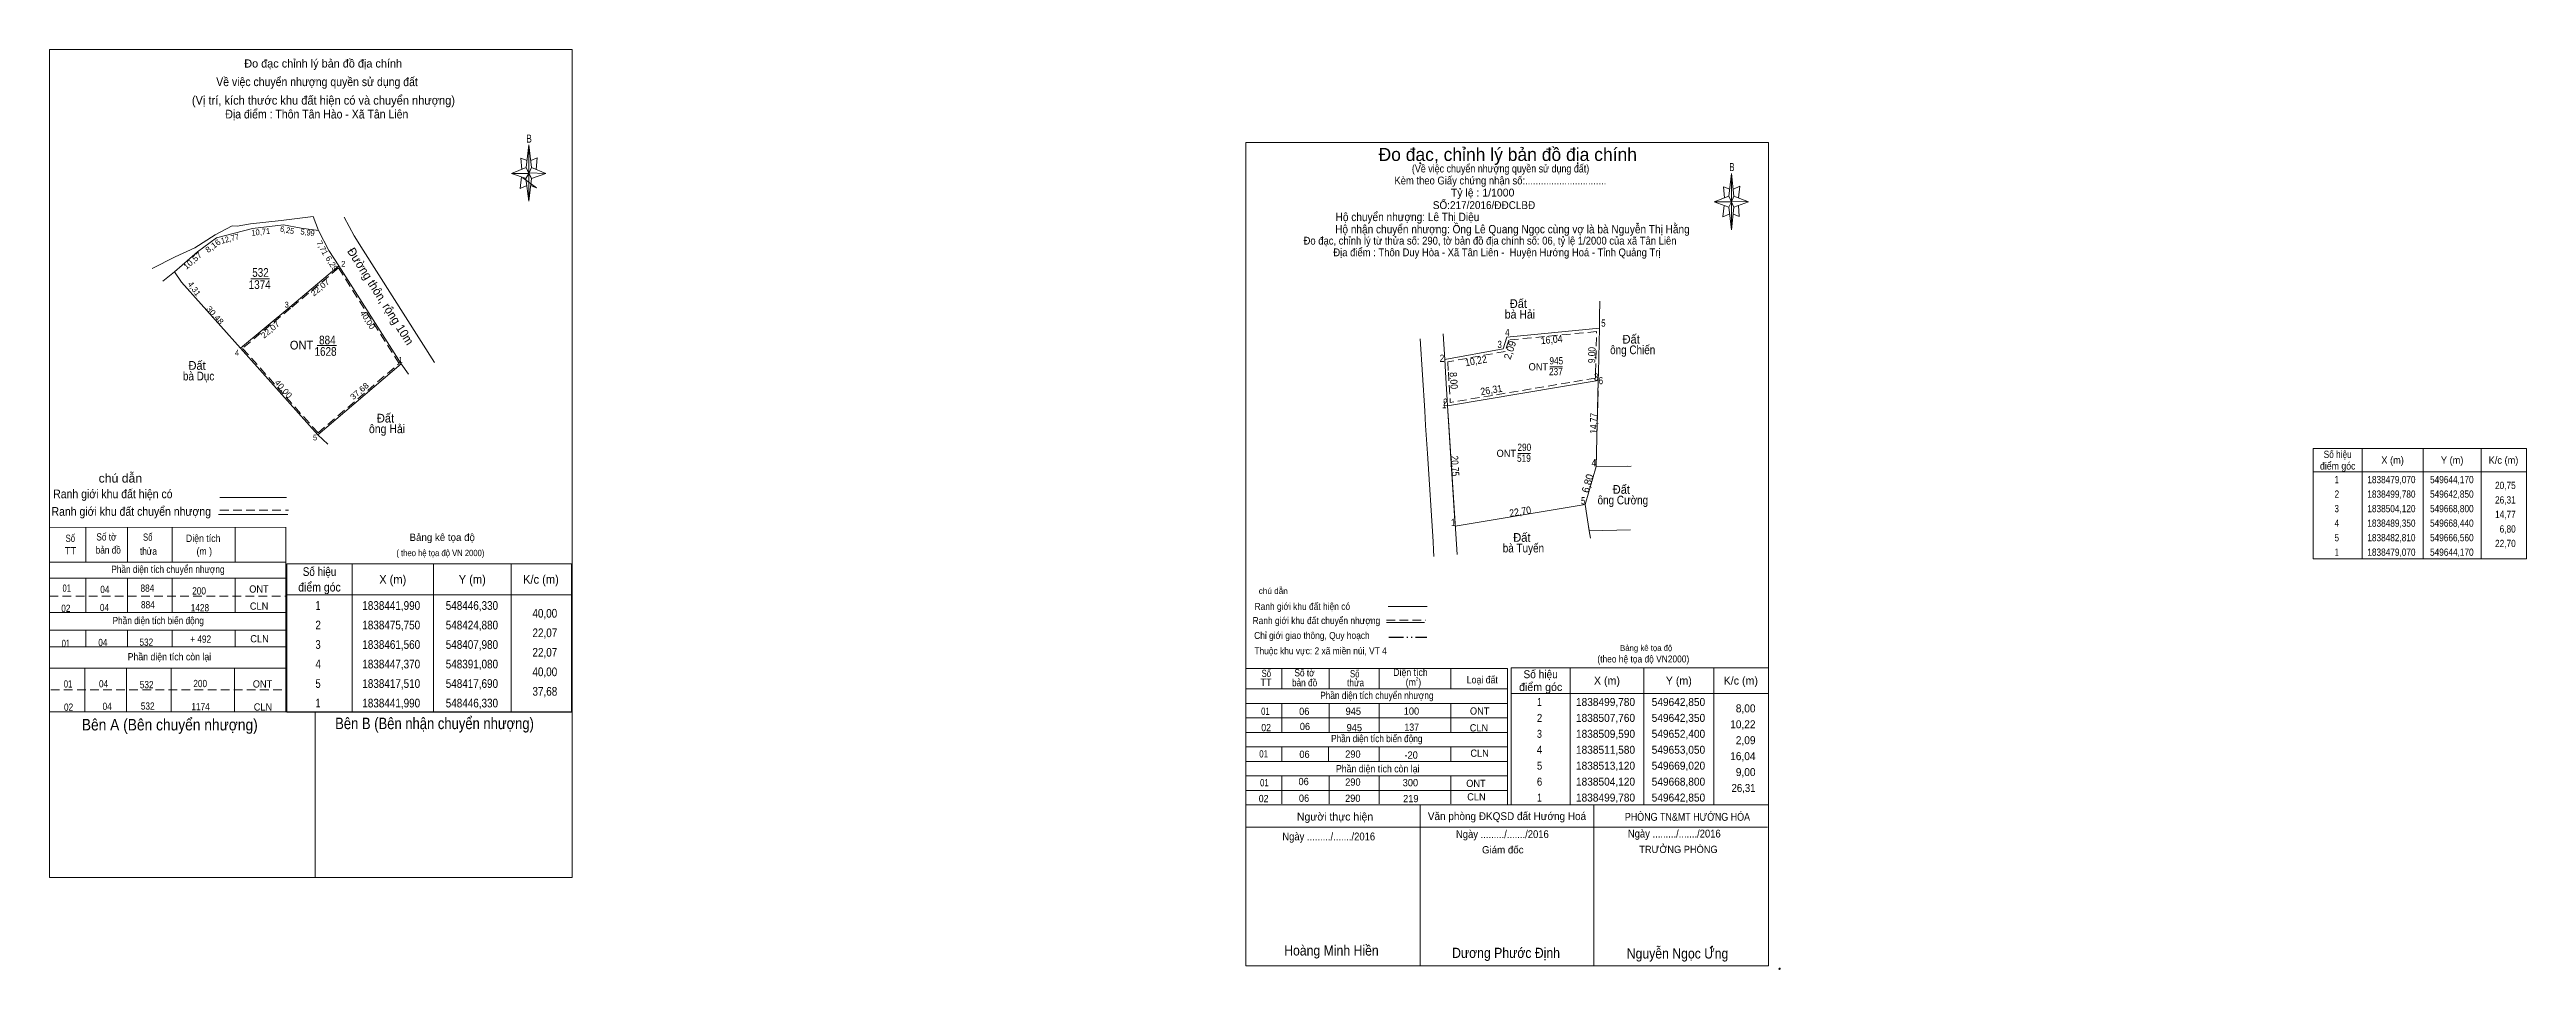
# Model space of a CAD drawing. Header units: metres. Extents: x 549402 to 549829, y 1838403 to 1838561.
import ezdxf
from ezdxf.enums import TextEntityAlignment as Align

# ---------------------------------------------------------------- set-up
doc = ezdxf.new("R2010")
doc.units = ezdxf.units.M
doc.header["$LTSCALE"] = 0.5
doc.header["$PDMODE"] = 32
doc.header["$PDSIZE"] = 0.25
doc.linetypes.add('DASH_DOUBLE_DOT', pattern=[9.2, 5, -1.2, 0.3, -1.2, 0.3, -1.2])
doc.linetypes.add('MEDIUM_DASHED', pattern=[4.5, 3, -1.5])
for name, color, linetype, lineweight in [('1', 7, 'Continuous', 13), ('10', 7, 'Continuous', 13), ('12', 7, 'Continuous', 13), ('15', 7, 'Continuous', 13), ('17', 7, 'Continuous', 13), ('18', 7, 'Continuous', 13), ('21', 7, 'Continuous', 13), ('23', 7, 'Continuous', 13), ('31', 7, 'Continuous', 13), ('32', 7, 'Continuous', 13), ('63', 7, 'Continuous', 13)]:
    doc.layers.add(name, color=color, linetype=linetype, lineweight=lineweight)
doc.layers.add('20', color=7, linetype='Continuous')

msp = doc.modelspace()

# ---------------------------------------------------------------- hatches: boundary and pattern name
at = {"layer": '21'}
msp.add_hatch(color=256, dxfattribs=at).paths.add_polyline_path([(549688.42, 1838406.59), (549688.46, 1838406.63), (549688.48, 1838406.67), (549688.44, 1838406.71), (549688.4, 1838406.73), (549688.36, 1838406.71), (549688.32, 1838406.69), (549688.06, 1838406.39), (549688.12, 1838406.39)])

# ---------------------------------------------------------------- linework, layer by layer
at = {"layer": '1'}
for points in [[(549451.92, 1838523.88), (549450.24, 1838526.54), (549448.44, 1838529.94), (549445.47, 1838530.38), (549442.4, 1838530.96), (549437.08, 1838530.34), (549430.9, 1838528.72), (549427.63, 1838526.3), (549423.64, 1838522.83), (549424.88, 1838521.07), (549435.02, 1838509.7), (549443.48, 1838516.79)], [(549462.65, 1838507), (549451.92, 1838523.88), (549443.48, 1838516.79), (549435.02, 1838509.7), (549448.33, 1838494.76)], [(549644.17, 1838479.07), (549642.85, 1838499.78), (549668.8, 1838504.12), (549668.44, 1838489.35), (549666.56, 1838482.81)]]:
    msp.add_lwpolyline(points, close=True, dxfattribs=at)
at = {"layer": '1', "linetype": 'MEDIUM_DASHED'}
msp.add_lwpolyline([(549462.32, 1838507.06), (549451.86, 1838523.51), (549443.64, 1838516.6), (549435.38, 1838509.67), (549448.36, 1838495.12)], close=True, dxfattribs=at)
at = {"layer": '1'}
for points in [[(549642.49, 1838505.55), (549642.35, 1838507.76), (549652.4, 1838509.59), (549653.05, 1838511.58), (549669.02, 1838513.12), (549668.83, 1838505.55)], [(549642.49, 1838505.55), (549642.35, 1838507.76), (549652.4, 1838509.59), (549653.05, 1838511.58), (549669.02, 1838513.12), (549668.83, 1838505.55)], [(549668.83, 1838505.55), (549668.8, 1838504.12), (549642.85, 1838499.78), (549642.49, 1838505.55)], [(549668.83, 1838505.55), (549668.8, 1838504.12), (549642.85, 1838499.78), (549642.49, 1838505.55)]]:
    msp.add_lwpolyline(points, dxfattribs=at)
at = {"layer": '10'}
for p, q in [((549669.03, 1838515.09), (549669.04, 1838517.78)), ((549668.83, 1838505.55), (549669.02, 1838513.12)), ((549669.02, 1838513.12), (549669.03, 1838515.09)), ((549462.65, 1838507), (549448.33, 1838494.76)), ((549668.61, 1838496.41), (549668.8, 1838504.12)), ((549668.8, 1838504.12), (549668.83, 1838505.55)), ((549668.61, 1838496.41), (549668.76, 1838502.34)), ((549448.33, 1838494.76), (549450.06, 1838493.18)), ((549668.44, 1838489.35), (549668.49, 1838491.57)), ((549666.56, 1838482.81), (549668.44, 1838489.35)), ((549666.56, 1838482.81), (549668.44, 1838489.35)), ((549673.77, 1838489.39), (549668.44, 1838489.35)), ((549674.44, 1838489.39), (549668.44, 1838489.35)), ((549674.44, 1838489.39), (549668.44, 1838489.35)), ((549667.24, 1838478.26), (549674.33, 1838478.42))]:
    msp.add_line(p, q, dxfattribs=at)
at = {"layer": '10', "linetype": 'MEDIUM_DASHED'}
for p, q in [((549668.34, 1838505.55), (549668.51, 1838512.57)), ((549668.31, 1838504.54), (549668.34, 1838505.55))]:
    msp.add_line(p, q, dxfattribs=at)
at = {"layer": '10'}
for points in [[(549423.64, 1838522.83), (549424.88, 1838521.07), (549435.02, 1838509.7), (549448.33, 1838494.76)], [(549669.02, 1838513.12), (549669.03, 1838515.09), (549669.04, 1838517.78)], [(549669.02, 1838513.12), (549669.03, 1838515.09), (549669.04, 1838517.78)], [(549669.02, 1838513.12), (549653.05, 1838511.58), (549652.4, 1838509.59), (549642.35, 1838507.76)], [(549644.17, 1838479.07), (549666.56, 1838482.81), (549668.44, 1838489.35)], [(549666.56, 1838482.81), (549667.24, 1838478.26), (549667.16, 1838478.82)], [(549666.56, 1838482.81), (549667.24, 1838478.26), (549667.43, 1838476.97)], [(549666.56, 1838482.81), (549667.24, 1838478.26), (549667.43, 1838476.97)]]:
    msp.add_lwpolyline(points, dxfattribs=at)
at = {"layer": '10', "linetype": 'MEDIUM_DASHED'}
msp.add_lwpolyline([(549668.51, 1838512.57), (549653.42, 1838511.11), (549652.78, 1838509.15), (549642.88, 1838507.35)], dxfattribs=at)
at = {"layer": '12'}
msp.add_line((549402.13, 1838418.58), (549492.13, 1838418.58), dxfattribs=at)
at = {"layer": '15'}
msp.add_line((549668.8, 1838504.12), (549642.85, 1838499.78), dxfattribs=at)
at = {"layer": '15', "linetype": 'MEDIUM_DASHED'}
msp.add_line((549668.31, 1838504.54), (549643.32, 1838500.36), dxfattribs=at)
at = {"layer": '17'}
for p, q in [((549402.13, 1838418.58), (549402.13, 1838561.13)), ((549484.19, 1838540.8), (549484.65, 1838544.7)), ((549484.19, 1838538.9), (549481.69, 1838539.8)), ((549483.62, 1838539.02), (549485.99, 1838537.3)), ((549485.09, 1838538.9), (549484.65, 1838535)), ((549485.09, 1838540.8), (549487.59, 1838539.8)), ((549485.99, 1838537.3), (549484.95, 1838537.7)), ((549436.77, 1838521.62), (549440.02, 1838521.62)), ((549431.45, 1838484), (549442.95, 1838484)), ((549442.88, 1838478.84), (549402.2, 1838478.86)), ((549408.36, 1838478.84), (549408.36, 1838472.88)), ((549415.56, 1838478.84), (549415.56, 1838472.88)), ((549423.24, 1838478.84), (549423.24, 1838472.88)), ((549431.24, 1838481.09), (549443.14, 1838481.09)), ((549434.12, 1838478.84), (549434.12, 1838472.88)), ((549442.81, 1838478.84), (549442.81, 1838447.07)), ((549402.13, 1838470.1), (549442.81, 1838470.1)), ((549402.2, 1838472.88), (549442.81, 1838472.88)), ((549408.36, 1838470.1), (549408.36, 1838464.2)), ((549415.56, 1838470.1), (549415.56, 1838464.2)), ((549423.24, 1838470.1), (549423.24, 1838464.2)), ((549434.12, 1838470.1), (549434.12, 1838464.2)), ((549402.2, 1838464.2), (549442.75, 1838464.2)), ((549402.13, 1838461.16), (549442.81, 1838461.16)), ((549402.13, 1838458.27), (549442.68, 1838458.27)), ((549408.36, 1838461.16), (549408.36, 1838458.27)), ((549415.56, 1838461.16), (549415.56, 1838458.27)), ((549423.24, 1838461.16), (549423.24, 1838458.27)), ((549434.12, 1838461.16), (549434.12, 1838458.27)), ((549402.13, 1838454.62), (549442.81, 1838454.62)), ((549408.18, 1838454.62), (549408.18, 1838447.07)), ((549415.4, 1838454.62), (549415.4, 1838447.07)), ((549423.06, 1838454.62), (549423.06, 1838447.07)), ((549433.96, 1838454.62), (549433.96, 1838447.07)), ((549402.13, 1838447.07), (549492.13, 1838447.07)), ((549447.88, 1838446.9), (549447.88, 1838418.6))]:
    msp.add_line(p, q, dxfattribs=at)
at = {"layer": '17', "linetype": 'MEDIUM_DASHED'}
for p, q in [((549431.48, 1838481.82), (549443.28, 1838481.82)), ((549402.13, 1838466.98), (549442.81, 1838466.98)), ((549402.36, 1838450.88), (549442.81, 1838450.88))]:
    msp.add_line(p, q, dxfattribs=at)
at = {"layer": '17'}
for points in [[(549402.13, 1838561.13), (549492.13, 1838561.13), (549492.13, 1838418.58)], [(549484.99, 1838542), (549486.09, 1838542.5), (549485.89, 1838540.5)], [(549484.65, 1838539.8), (549484.19, 1838540.8), (549481.69, 1838539.8)], [(549483.39, 1838539.2), (549483.19, 1838537.2), (549484.29, 1838537.7)], [(549484.35, 1838542), (549483.29, 1838542.4), (549483.45, 1838540.5)], [(549484.65, 1838539.8), (549485.09, 1838538.9), (549487.59, 1838539.8)]]:
    msp.add_lwpolyline(points, dxfattribs=at)
for points in [[(549484.65, 1838544.7), (549485.09, 1838540.8), (549484.65, 1838539.8)], [(549484.65, 1838539.8), (549481.69, 1838539.8), (549484.19, 1838540.8), (549485.09, 1838538.9), (549487.59, 1838539.8), (549484.65, 1838539.9)], [(549484.65, 1838539.8), (549484.65, 1838535), (549484.15, 1838538.9)]]:
    msp.add_lwpolyline(points, close=True, dxfattribs=at)
at = {"layer": '18'}
for p, q in [((549642.07, 1838512.15), (549642.35, 1838507.76)), ((549639.07, 1838496.41), (549639.38, 1838491.57)), ((549642.85, 1838499.78), (549643.06, 1838496.41)), ((549643.06, 1838496.41), (549644.48, 1838474.18)), ((549639.38, 1838491.57), (549640.34, 1838476.39)), ((549640.34, 1838476.39), (549640.43, 1838474.9)), ((549640.46, 1838473.84), (549640.43, 1838474.9))]:
    msp.add_line(p, q, dxfattribs=at)
for points in [[(549638.12, 1838511.33), (549638.91, 1838498.92), (549639.07, 1838496.41)], [(549642.35, 1838507.76), (549642.49, 1838505.55), (549642.85, 1838499.78)]]:
    msp.add_lwpolyline(points, dxfattribs=at)
at = {"layer": '18', "linetype": 'MEDIUM_DASHED'}
msp.add_lwpolyline([(549642.88, 1838507.35), (549642.99, 1838505.55), (549643.32, 1838500.36)], dxfattribs=at)
at = {"layer": '21'}
for p, q in [((549691.25, 1838535.9), (549691.75, 1838539.8)), ((549691.25, 1838534), (549688.75, 1838534.9)), ((549692.15, 1838534), (549691.75, 1838530.1)), ((549692.15, 1838535.9), (549694.65, 1838534.9)), ((549692.95, 1838534.3), (549693.05, 1838532.4)), ((549693.05, 1838532.4), (549692.05, 1838532.8)), ((549632.32, 1838462.48), (549638.9, 1838462.48)), ((549632.62, 1838465.2), (549639.34, 1838465.2)), ((549608.11, 1838454.54), (549653.19, 1838454.54)), ((549614.29, 1838454.54), (549614.29, 1838451.12)), ((549622.43, 1838454.54), (549622.43, 1838451.04)), ((549631.09, 1838454.54), (549631.09, 1838451.04)), ((549643.39, 1838454.54), (549643.39, 1838451.04)), ((549653.19, 1838454.54), (549653.19, 1838431.04)), ((549608.11, 1838451.04), (549653.19, 1838451.04)), ((549608.11, 1838448.54), (549653.19, 1838448.54)), ((549608.11, 1838446.04), (549653.19, 1838446.04)), ((549614.29, 1838448.54), (549614.29, 1838443.54)), ((549622.43, 1838448.54), (549622.43, 1838443.54)), ((549631.09, 1838448.54), (549631.09, 1838443.54)), ((549643.39, 1838448.54), (549643.39, 1838443.54)), ((549608.11, 1838443.54), (549653.19, 1838443.54)), ((549608.11, 1838441.04), (549653.19, 1838441.04)), ((549614.29, 1838441.04), (549614.29, 1838438.54)), ((549622.33, 1838441.04), (549622.33, 1838438.54)), ((549631.09, 1838441.04), (549631.09, 1838438.54)), ((549643.39, 1838441.04), (549643.39, 1838438.54)), ((549608.11, 1838438.54), (549653.19, 1838438.54)), ((549608.11, 1838436.04), (549653.19, 1838436.04)), ((549614.29, 1838436.04), (549614.29, 1838431.22)), ((549622.43, 1838436.04), (549622.43, 1838431.22)), ((549631.09, 1838436.04), (549631.09, 1838431.22)), ((549643.39, 1838436.04), (549643.39, 1838431.22)), ((549608.11, 1838433.54), (549653.19, 1838433.54)), ((549608.11, 1838431.04), (549698.11, 1838431.04)), ((549638.11, 1838431.04), (549638.11, 1838403.34)), ((549668.01, 1838431.04), (549668.01, 1838403.34)), ((549608.11, 1838427.24), (549697.91, 1838427.24))]:
    msp.add_line(p, q, dxfattribs=at)
at = {"layer": '21', "linetype": 'MEDIUM_DASHED'}
msp.add_line((549632.32, 1838462.88), (549639.11, 1838462.88), dxfattribs=at)
at = {"layer": '21', "linetype": 'DASH_DOUBLE_DOT', "lineweight": 25}
msp.add_line((549632.74, 1838459.94), (549639.28, 1838459.94), dxfattribs=at)
at = {"layer": '21'}
for points in [[(549608.11, 1838545.14), (549698.11, 1838545.14), (549698.11, 1838403.34), (549608.11, 1838403.34)], [(549691.75, 1838539.8), (549692.15, 1838535.9), (549691.75, 1838534.9)], [(549691.75, 1838534.9), (549688.75, 1838534.9), (549691.25, 1838535.9), (549692.15, 1838534), (549694.65, 1838534.9), (549691.75, 1838535)], [(549691.75, 1838534.9), (549691.75, 1838530.1), (549691.25, 1838534)], [(549688.42, 1838406.59), (549688.46, 1838406.63), (549688.48, 1838406.67), (549688.44, 1838406.71), (549688.4, 1838406.73), (549688.36, 1838406.71), (549688.32, 1838406.69), (549688.06, 1838406.39), (549688.12, 1838406.39)]]:
    msp.add_lwpolyline(points, close=True, dxfattribs=at)
for points in [[(549691.75, 1838534.9), (549691.25, 1838535.9), (549688.75, 1838534.9)], [(549690.45, 1838534.3), (549690.25, 1838532.3), (549691.35, 1838532.8)], [(549691.45, 1838537.1), (549690.35, 1838537.5), (549690.55, 1838535.6)], [(549691.75, 1838534.9), (549692.15, 1838534), (549694.65, 1838534.9)], [(549692.05, 1838537.1), (549693.15, 1838537.6), (549692.95, 1838535.6)]]:
    msp.add_lwpolyline(points, dxfattribs=at)
msp.add_point((549700.01, 1838402.84), dxfattribs=at)
at = {"layer": '23'}
for p, q in [((549447.5, 1838532.4), (549448.44, 1838529.94)), ((549448.44, 1838529.94), (549450.24, 1838526.54)), ((549452.86, 1838532.28), (549454.59, 1838529.02)), ((549462.65, 1838507), (549463.96, 1838505.2))]:
    msp.add_line(p, q, dxfattribs=at)
for points in [[(549462.65, 1838507), (549451.92, 1838523.88), (549450.24, 1838526.54)], [(549468.41, 1838507.26), (549456.14, 1838526.56), (549454.59, 1838529.02)]]:
    msp.add_lwpolyline(points, dxfattribs=at)
at = {"layer": '31'}
msp.add_lwpolyline([(549427.14, 1838526.98), (549423.78, 1838525.41), (549419.82, 1838523.43)], dxfattribs=at)
at = {"layer": '32'}
for p, q in [((549433.58, 1838530.77), (549434.44, 1838530.72)), ((549421.66, 1838521.22), (549423.64, 1838522.83))]:
    msp.add_line(p, q, dxfattribs=at)
for points in [[(549433.58, 1838530.77), (549430.62, 1838529.24), (549427.14, 1838526.98)], [(549434.44, 1838530.72), (549436.72, 1838531.1), (549442.04, 1838531.7), (549447.5, 1838532.4)]]:
    msp.add_lwpolyline(points, dxfattribs=at)
at = {"layer": '63'}
for p, q in [((549448.22, 1838510.16), (549451.52, 1838510.16)), ((549662.62, 1838506.47), (549660.48, 1838506.47)), ((549657.11, 1838491.57), (549654.97, 1838491.57)), ((549800.31, 1838492.42), (549800.31, 1838473.42)), ((549810.81, 1838492.42), (549810.81, 1838473.42)), ((549820.81, 1838492.42), (549820.81, 1838473.42)), ((549791.91, 1838488.42), (549828.61, 1838488.42)), ((549454.22, 1838472.58), (549454.22, 1838447.04)), ((549468.24, 1838472.58), (549468.24, 1838447.04)), ((549481.6, 1838472.58), (549481.6, 1838447.04)), ((549443.01, 1838467.2), (549492.01, 1838467.2)), ((549663.95, 1838454.64), (549663.95, 1838431.05)), ((549676.62, 1838454.64), (549676.62, 1838431.05)), ((549688.69, 1838454.64), (549688.69, 1838431.05)), ((549653.81, 1838450.25), (549698.11, 1838450.25))]:
    msp.add_line(p, q, dxfattribs=at)
for points in [[(549791.91, 1838492.42), (549828.61, 1838492.42), (549828.61, 1838473.42), (549791.91, 1838473.42)], [(549443.01, 1838472.58), (549492.01, 1838472.58), (549492.01, 1838447.04), (549443.01, 1838447.04)], [(549653.81, 1838454.64), (549698.11, 1838454.64), (549698.11, 1838431.05), (549653.81, 1838431.05)]]:
    msp.add_lwpolyline(points, close=True, dxfattribs=at)

# ---------------------------------------------------------------- texts
at = {"layer": '1', "width": 0.95}
msp.add_text('Đường thôn, rộng 10m', height=1.5, rotation=302.43, dxfattribs=at).set_placement((549458.5001, 1838518.2372), align=Align.CENTER)
at = {"layer": '1'}
for s, height, width, p in [('1374', 1.5, 0.85, (549438.315, 1838519.9)), ('532', 1.5, 0.85, (549438.45, 1838521.99)), ('ONT', 1.5, 0.95, (549445.52, 1838509.48)), ('1628', 1.5, 0.85, (549449.65, 1838508.39)), ('884', 1.5, 0.85, (549449.965, 1838510.36)), ('ONT', 1.25, 0.95, (549658.47, 1838505.87)), ('237', 1.25, 0.85, (549661.495, 1838505.04)), ('945', 1.25, 0.85, (549661.565, 1838506.91)), ('ONT', 1.25, 0.95, (549652.96, 1838490.97)), ('519', 1.25, 0.85, (549655.99, 1838490.14)), ('290', 1.25, 0.85, (549656.06, 1838492.01))]:
    msp.add_text(s, height=height, dxfattribs=dict(at, width=width)).set_placement(p, align=Align.CENTER)
at = {"layer": '15'}
for s, width, p in [('Đất ', 0.95, (549655.3, 1838516.63)), ('bà Hải', 0.9, (549655.305, 1838514.8)), ('ông Chiến', 0.85, (549674.72, 1838508.67)), ('Đất ', 0.95, (549674.72, 1838510.5)), ('bà Dục', 0.85, (549427.8, 1838504.15)), ('Đất ', 0.95, (549427.8, 1838505.98)), ('ông Hải', 0.9, (549460.24, 1838495.07)), ('Đất ', 0.95, (549460.24, 1838496.9)), ('ông Cường', 0.85, (549673.03, 1838482.8)), ('Đất ', 0.95, (549673.03, 1838484.63)), ('bà Tuyến', 0.85, (549655.905, 1838474.53)), ('Đất ', 0.95, (549655.9, 1838476.36))]:
    msp.add_text(s, height=1.5, dxfattribs=dict(at, width=width)).set_placement(p, align=Align.CENTER)
at = {"layer": '17'}
msp.add_text('Đo đạc chỉnh lý bản đồ địa chính', height=1.4, dxfattribs=at).set_placement((549449.24, 1838558.03), align=Align.CENTER)
for s, height, width, p in [('Về việc chuyển nhượng quyền sử dụng đất', 1.5, 0.9, (549448.185, 1838554.83)), ('B', 1.378, 0.75, (549484.7, 1838545.1)), ('chú dẫn', 1.5, 1.05, (549414.33, 1838486.56)), ('Ranh giới khu đất hiện có ', 1.5, 0.9, (549413.285, 1838483.86)), ('Ranh giới khu đất chuyển nhượng', 1.5, 0.9, (549416.2, 1838480.84)), ('TT', 1.25, 0.95, (549405.73, 1838474.2)), ('Số', 1.25, 0.8, (549405.71, 1838476.34)), ('bản đồ', 1.25, 0.85, (549412.24, 1838474.33)), ('Số tờ', 1.25, 0.85, (549411.925, 1838476.58)), ('thửa', 1.25, 0.85, (549419.16, 1838474.12)), ('Số', 1.25, 0.8, (549419.04, 1838476.54)), ('Diện tích', 1.25, 0.9, (549428.585, 1838476.34)), ('(m )', 1.25, 0.9, (549428.775, 1838474.12)), ('Phần diện tích chuyển nhượng', 1.25, 0.85, (549422.52, 1838471)), ('01', 1.25, 0.75, (549405.085, 1838467.76)), ('04', 1.25, 0.85, (549411.655, 1838467.54)), ('884', 1.25, 0.85, (549418.98, 1838467.75)), ('884', 1.25, 0.85, (549419.06, 1838464.9)), ('200', 1.25, 0.85, (549427.88, 1838467.28)), ('ONT', 1.25, 0.95, (549438.19, 1838467.61)), ('CLN', 1.25, 0.95, (549438.215, 1838464.66)), ('02', 1.25, 0.85, (549404.94, 1838464.28)), ('04', 1.25, 0.85, (549411.585, 1838464.42)), ('Phần diện tích biến động', 1.25, 0.85, (549420.845, 1838462.18)), ('1428', 1.25, 0.85, (549428.025, 1838464.38)), ('01', 1.25, 0.75, (549404.945, 1838458.24)), ('04', 1.25, 0.85, (549411.315, 1838458.4)), ('Phần diện tích còn lại', 1.25, 0.9, (549422.77, 1838455.94)), ('532', 1.25, 0.85, (549418.795, 1838458.45)), ('+ 492', 1.25, 0.85, (549428.155, 1838458.98)), ('CLN', 1.25, 0.95, (549438.285, 1838459.04)), ('01', 1.25, 0.75, (549405.315, 1838451.26)), ('04', 1.25, 0.85, (549411.435, 1838451.3)), ('04', 1.25, 0.85, (549412.055, 1838447.4)), ('532', 1.25, 0.85, (549418.855, 1838451.14)), ('532', 1.25, 0.85, (549419.035, 1838447.45)), ('200', 1.25, 0.85, (549428.07, 1838451.33)), ('ONT', 1.25, 0.95, (549438.8, 1838451.26)), ('02', 1.25, 0.85, (549405.41, 1838447.26)), ('Bên A (Bên chuyển nhượng)', 1.97, 0.9, (549422.835, 1838443.88)), ('1174', 1.25, 0.85, (549428.14, 1838447.36)), ('CLN', 1.25, 0.95, (549438.875, 1838447.29)), ('Bên B (Bên nhận chuyển nhượng)', 1.97, 0.85, (549468.42, 1838444.1))]:
    msp.add_text(s, height=height, dxfattribs=dict(at, width=width)).set_placement(p, align=Align.CENTER)
at = {"layer": '17', "width": 0.95}
msp.add_text('(Vị trí, kích thước khu đất hiện có và chuyển nhượng)', height=1.5, dxfattribs=at).set_placement((549426.64, 1838551.64))
at = {"layer": '20', "width": 0.9}
for s, height, p in [('Địa điểm : Thôn Tân Hào - Xã Tân Liên', 1.5, (549448.15, 1838549.26)), ('( theo hệ tọa độ VN 2000)', 1.094, (549469.425, 1838473.89))]:
    msp.add_text(s, height=height, dxfattribs=at).set_placement(p, align=Align.CENTER)
at = {"layer": '20'}
msp.add_text('Bảng kê tọa độ', height=1.25, dxfattribs=at).set_placement((549469.745, 1838476.51), align=Align.CENTER)
at = {"layer": '21'}
for s, height, p in [('Đo đạc, chỉnh lý bản đồ địa chính', 2.25, (549653.21, 1838541.94)), ('Tỷ lệ : 1/1000', 1.35, (549648.885, 1838535.82)), ('Bảng kê tọa độ', 1, (549677.045, 1838457.58)), ('Người thực hiện', 1.35, (549623.47, 1838428.36)), ('Giám đốc', 1.25, (549652.35, 1838422.7))]:
    msp.add_text(s, height=height, dxfattribs=at).set_placement(p, align=Align.CENTER)
for s, height, width, p in [('Kèm theo Giấy chứng nhận số:...............................', 1.35, 0.9, (549651.94, 1838537.9)), ('(Về việc chuyển nhượng quyền sử dụng đất)', 1.35, 0.85, (549651.97, 1838539.96)), ('B', 1.378, 0.75, (549691.8, 1838540.2)), ('SỐ:217/2016/ĐĐCLBĐ', 1.35, 0.95, (549649.125, 1838533.66)), ('Đo đạc, chỉnh lý từ thửa số: 290, tờ bản đồ địa chính số: 06, tỷ lệ 1/2000 của xã Tân Liên', 1.35, 0.9, (549650.155, 1838527.54)), ('Địa điểm : Thôn Duy Hòa - Xã Tân Liên -  Huyện Hướng Hoá - Tỉnh Quảng Trị ', 1.35, 0.9, (549651.57, 1838525.53)), ('Ranh giới khu đất hiện có ', 1.2, 0.9, (549618.035, 1838464.64)), ('chú dẫn', 0.9998, 1.05, (549612.83, 1838467.4)), ('Ranh giới khu đất chuyển nhượng', 1.2, 0.9, (549620.26, 1838462.19)), ('Thuộc khu vực: 2 xã miền núi, VT 4', 1.2, 0.9, (549620.98, 1838456.98)), ('Chỉ giới giao thông, Quy hoạch', 1.2, 0.9, (549619.49, 1838459.64)), ('Số', 1.25, 0.8, (549611.64, 1838453.08)), ('Số tờ', 1.25, 0.85, (549618.215, 1838453.18)), ('Số', 1.25, 0.8, (549626.86, 1838453.02)), ('Diện tích', 1.25, 0.9, (549636.455, 1838453.26)), ('2', 0.625, 0.8, (549637.58, 1838452.44)), ('Loại đất', 1.25, 0.9, (549648.825, 1838451.98)), ('(theo hệ tọa độ VN2000)', 1.2, 0.9, (549676.55, 1838455.58)), ('TT', 1.25, 0.95, (549611.59, 1838451.54)), ('bản đồ', 1.25, 0.85, (549618.23, 1838451.48)), ('Phần diện tích chuyển nhượng', 1.25, 0.85, (549630.67, 1838449.28)), ('thửa', 1.25, 0.85, (549627.01, 1838451.48)), ('(m )', 1.25, 0.9, (549636.965, 1838451.56)), ('01', 1.25, 0.8, (549611.485, 1838446.56)), ('02', 1.25, 0.9, (549611.61, 1838443.74)), ('06', 1.25, 0.95, (549618.17, 1838446.54)), ('06', 1.25, 0.95, (549618.29, 1838443.94)), ('945', 1.25, 0.95, (549626.615, 1838446.56)), ('945', 1.25, 0.95, (549626.795, 1838443.74)), ('100', 1.25, 0.95, (549636.625, 1838446.58)), ('137', 1.25, 0.9, (549636.67, 1838443.82)), ('CLN', 1.25, 0.95, (549648.255, 1838443.7)), ('ONT', 1.25, 0.95, (549648.37, 1838446.6)), ('01', 1.25, 0.8, (549611.165, 1838439.22)), ('06', 1.25, 0.95, (549618.21, 1838439.14)), ('Phần diện tích biến động', 1.25, 0.85, (549630.655, 1838441.86)), ('290', 1.25, 0.95, (549626.545, 1838439.18)), ('-20', 1.25, 0.95, (549636.575, 1838439.02)), ('CLN', 1.25, 0.95, (549648.365, 1838439.34)), ('Phần diện tích còn lại', 1.25, 0.9, (549630.82, 1838436.66)), ('02', 1.25, 0.9, (549611.17, 1838431.52)), ('01', 1.25, 0.8, (549611.305, 1838434.26)), ('06', 1.25, 0.95, (549618.06, 1838434.46)), ('06', 1.25, 0.95, (549618.13, 1838431.58)), ('290', 1.25, 0.95, (549626.525, 1838431.58)), ('290', 1.25, 0.95, (549626.545, 1838434.37)), ('300', 1.25, 0.95, (549636.445, 1838434.26)), ('219', 1.25, 0.95, (549636.515, 1838431.52)), ('ONT', 1.25, 0.95, (549647.73, 1838434.14)), ('CLN', 1.25, 0.95, (549647.815, 1838431.82)), ('Văn phòng ĐKQSD đất Hướng Hoá', 1.35, 0.95, (549653.075, 1838428.44)), ('PHÒNG TN&MT HƯỚNG HÓA', 1.35, 0.85, (549684.145, 1838428.32)), ('Ngày ........./......./2016', 1.35, 0.9, (549622.38, 1838424.94)), ('Ngày ........./......./2016', 1.35, 0.9, (549652.28, 1838425.34)), ('Ngày ........./......./2016', 1.35, 0.9, (549681.88, 1838425.44)), ('TRƯỞNG PHÒNG', 1.25, 0.95, (549682.595, 1838422.77)), ('Hoàng Minh Hiền', 1.75, 0.9, (549622.85, 1838405.12)), ('Dương Phước Định', 1.75, 0.9, (549652.915, 1838404.7)), ('Nguyễn Ngọc Ưng', 1.75, 0.9, (549682.44, 1838404.6))]:
    msp.add_text(s, height=height, dxfattribs=dict(at, width=width)).set_placement(p, align=Align.CENTER)
at = {"layer": '21', "width": 0.9}
for s, p in [('Hộ nhận chuyển nhượng: Ông Lê Quang Ngọc cùng vợ là bà Nguyễn Thị Hằng', (549623.49, 1838529.48)), ('Hộ chuyển nhượng: Lê Thị Diệu', (549623.57, 1838531.58))]:
    msp.add_text(s, height=1.44, dxfattribs=at).set_placement(p)
at = {"layer": '63'}
for s, height, rotation, width, p in [('10,71', 1, 6.647, 0.85, (549438.5571, 1838529.2286)), ('6,25', 1, 349.121, 0.9, (549442.9506, 1838529.5531)), ('5,99', 1, 351.748, 0.9, (549446.4982, 1838529.1291)), ('10,57', 1, 40.972, 1.1, (549427.0822, 1838524.3864)), ('8,16', 1, 36.575, 1.1, (549430.5771, 1838526.9082)), ('12,77', 0.9997, 14.7, 0.95, (549433.3182, 1838528.0783)), ('6,29', 0.9997, 302.401, 1.05, (549450.3193, 1838524.0278)), ('22,07', 1, 40.018, 1.1, (549449.0385, 1838519.751)), ('4,31', 1, 305.275, 1.05, (549426.6415, 1838519.6587)), ('30,48', 1, 311.715, 1.1, (549430.2501, 1838515.0477)), ('22,07', 1, 40.018, 1.1, (549440.4585, 1838512.491)), ('40,00', 1, 302.431, 1.05, (549456.4711, 1838514.3131)), ('10,22', 1.25, 10.32, 0.9, (549647.843, 1838506.9147)), ('16,04', 1.25, 5.508, 0.9, (549660.815, 1838510.5598)), ('9,00', 1.25, 88.6, 0.85, (549668.2947, 1838508.4997)), ('8,00', 1.25, 273.585, 0.9, (549643.2903, 1838504.0791)), ('40,00', 1, 311.706, 1.1, (549442.0231, 1838502.3626)), ('37,68', 1, 40.522, 1.1, (549455.8151, 1838501.9296)), ('26,31', 1.25, 9.495, 0.9, (549650.4819, 1838501.8947)), ('14,77', 1.25, 88.604, 0.85, (549668.624, 1838496.7548)), ('20,75', 1.25, 273.647, 0.85, (549643.5163, 1838489.3848)), ('22,70', 1.25, 9.483, 0.9, (549655.452, 1838480.956))]:
    msp.add_text(s, height=height, rotation=rotation, dxfattribs=dict(at, width=width)).set_placement(p, align=Align.CENTER)
for s, height, rotation, p in [('7,71', 1, 297.928, (549448.656, 1838526.7492)), ('2,09', 1.25, 71.911, (549654.1768, 1838509.1809)), ('6,80', 1.25, 73.962, (549667.5476, 1838486.2523))]:
    msp.add_text(s, height=height, rotation=rotation, dxfattribs=at).set_placement(p, align=Align.CENTER)
for s, height, width, p in [(' 2', 1, 0.85, (549453.07, 1838523.73)), (' 3', 1, 0.8, (549443.32, 1838516.7)), (' 4', 1.25, 0.85, (549653.53, 1838511.78)), (' 5', 1.25, 0.8, (549670.05, 1838513.4)), (' 4', 1, 0.85, (549434.77, 1838508.42)), (' 2', 1.25, 0.85, (549642.28, 1838507.35)), (' 3', 1.25, 0.8, (549652.19, 1838509.73)), (' 1', 1, 0.75, (549462.91, 1838507.21)), (' 3', 1.25, 0.8, (549668.8, 1838504.12)), (' 6', 1.25, 0.85, (549669.63, 1838503.5)), (' 1', 1.25, 0.75, (549642.64, 1838499.36)), (' 2', 1.25, 0.85, (549642.85, 1838499.78)), (' 5', 1, 0.8, (549448.2, 1838493.82)), (' 4', 1.25, 0.85, (549668.44, 1838489.35)), (' 5', 1.25, 0.8, (549666.56, 1838482.81)), ('20,75', 1.25, 0.85, (549826.76, 1838485.45)), ('26,31', 1.25, 0.85, (549826.76, 1838482.95)), (' 1', 1.25, 0.75, (549644.17, 1838479.07)), ('14,77', 1.25, 0.85, (549826.76, 1838480.45)), ('6,80', 1.25, 0.85, (549826.76, 1838477.95)), ('22,70', 1.25, 0.85, (549826.76, 1838475.45)), ('40,00', 1.5, 0.85, (549489.54, 1838463.3)), ('22,07', 1.5, 0.85, (549489.55, 1838459.94)), ('22,07', 1.5, 0.85, (549489.55, 1838456.58)), ('40,00', 1.5, 0.85, (549489.54, 1838453.22)), ('37,68', 1.5, 0.85, (549489.55, 1838449.86)), ('10,22', 1.372, 0.95, (549695.87, 1838444.25)), ('8,00', 1.372, 0.95, (549695.87, 1838446.99)), ('16,04', 1.372, 0.95, (549695.87, 1838438.76)), ('2,09', 1.372, 0.95, (549695.87, 1838441.51)), ('9,00', 1.372, 0.95, (549695.87, 1838436.02)), ('26,31', 1.372, 0.9, (549695.87, 1838433.28))]:
    msp.add_text(s, height=height, dxfattribs=dict(at, width=width)).set_placement(p, align=Align.RIGHT)
for s, height, width, p in [('Số hiệu', 1.25, 0.85, (549796.11, 1838490.8)), ('điểm góc', 1.25, 0.9, (549796.11, 1838488.8)), (' 1', 1.25, 0.75, (549795.76, 1838486.45)), ('1838479,070', 1.25, 0.85, (549805.36, 1838486.45)), ('X (m)', 1.25, 0.95, (549805.56, 1838489.8)), ('549644,170', 1.25, 0.85, (549815.76, 1838486.45)), ('Y (m)', 1.25, 0.95, (549815.815, 1838489.8)), ('K/c (m)', 1.25, 0.95, (549824.655, 1838489.8)), (' 2', 1.25, 0.85, (549795.765, 1838483.95)), ('1838499,780', 1.25, 0.85, (549805.36, 1838483.95)), ('549642,850', 1.25, 0.85, (549815.76, 1838483.95)), (' 4', 1.25, 0.85, (549795.76, 1838478.95)), (' 3', 1.25, 0.8, (549795.755, 1838481.45)), ('1838504,120', 1.25, 0.85, (549805.36, 1838481.45)), ('1838489,350', 1.25, 0.85, (549805.36, 1838478.95)), ('549668,800', 1.25, 0.85, (549815.76, 1838481.45)), ('549668,440', 1.25, 0.85, (549815.76, 1838478.95)), (' 5', 1.25, 0.8, (549795.765, 1838476.45)), (' 1', 1.25, 0.75, (549795.76, 1838473.95)), ('1838482,810', 1.25, 0.85, (549805.36, 1838476.45)), ('1838479,070', 1.25, 0.85, (549805.36, 1838473.95)), ('549666,560', 1.25, 0.85, (549815.76, 1838476.45)), ('549644,170', 1.25, 0.85, (549815.76, 1838473.95)), ('Số hiệu', 1.5, 0.85, (549448.62, 1838470.48)), ('X (m)', 1.5, 0.95, (549461.225, 1838469.14)), ('Y (m)', 1.5, 0.95, (549474.915, 1838469.14)), ('K/c (m)', 1.5, 0.95, (549486.74, 1838469.14)), ('điểm góc', 1.5, 0.9, (549448.61, 1838467.8)), (' 1', 1.5, 0.75, (549448.14, 1838464.64)), ('1838441,990', 1.5, 0.85, (549460.965, 1838464.64)), ('548446,330', 1.5, 0.85, (549474.855, 1838464.64)), (' 2', 1.5, 0.85, (549448.14, 1838461.28)), ('1838475,750', 1.5, 0.85, (549460.965, 1838461.28)), ('548424,880', 1.5, 0.85, (549474.855, 1838461.28)), (' 3', 1.5, 0.8, (549448.145, 1838457.92)), ('1838461,560', 1.5, 0.85, (549460.965, 1838457.92)), ('548407,980', 1.5, 0.85, (549474.855, 1838457.92)), (' 4', 1.5, 0.85, (549448.145, 1838454.56)), ('1838447,370', 1.5, 0.85, (549460.965, 1838454.56)), ('548391,080', 1.5, 0.85, (549474.855, 1838454.56)), ('Số hiệu', 1.372, 0.95, (549658.875, 1838452.87)), (' 5', 1.5, 0.8, (549448.145, 1838451.2)), (' 1', 1.5, 0.75, (549448.14, 1838447.84)), ('1838417,510', 1.5, 0.85, (549460.965, 1838451.2)), ('1838441,990', 1.5, 0.85, (549460.965, 1838447.84)), ('548417,690', 1.5, 0.85, (549474.855, 1838451.2)), ('548446,330', 1.5, 0.85, (549474.855, 1838447.84)), (' 1', 1.372, 0.8, (549658.455, 1838448.09)), ('1838499,780', 1.372, 0.95, (549670.04, 1838448.09)), ('549642,850', 1.372, 0.95, (549682.595, 1838448.09)), (' 2', 1.372, 0.9, (549658.455, 1838445.35)), ('1838507,760', 1.372, 0.95, (549670.04, 1838445.35)), ('549642,350', 1.372, 0.95, (549682.595, 1838445.35)), (' 4', 1.372, 0.95, (549658.45, 1838439.86)), (' 3', 1.372, 0.85, (549658.445, 1838442.61)), ('1838509,590', 1.372, 0.95, (549670.04, 1838442.61)), ('1838511,580', 1.372, 0.95, (549670.04, 1838439.86)), ('549652,400', 1.372, 0.95, (549682.595, 1838442.61)), ('549653,050', 1.372, 0.95, (549682.595, 1838439.86)), (' 5', 1.372, 0.9, (549658.46, 1838437.12)), ('1838513,120', 1.372, 0.95, (549670.04, 1838437.12)), ('549669,020', 1.372, 0.95, (549682.595, 1838437.12)), (' 6', 1.372, 0.9, (549658.455, 1838434.37)), (' 1', 1.372, 0.8, (549658.455, 1838431.63)), ('1838504,120', 1.372, 0.95, (549670.04, 1838434.37)), ('1838499,780', 1.372, 0.95, (549670.04, 1838431.63)), ('549668,800', 1.372, 0.95, (549682.595, 1838434.37)), ('549642,850', 1.372, 0.95, (549682.595, 1838431.63))]:
    msp.add_text(s, height=height, dxfattribs=dict(at, width=width)).set_placement(p, align=Align.CENTER)
for s, p in [('X (m)', (549670.285, 1838451.77)), ('Y (m)', (549682.66, 1838451.77)), ('K/c (m)', (549693.335, 1838451.77)), ('điểm góc', (549658.875, 1838450.67))]:
    msp.add_text(s, height=1.372, dxfattribs=at).set_placement(p, align=Align.CENTER)

doc.saveas('drawing.dxf')
